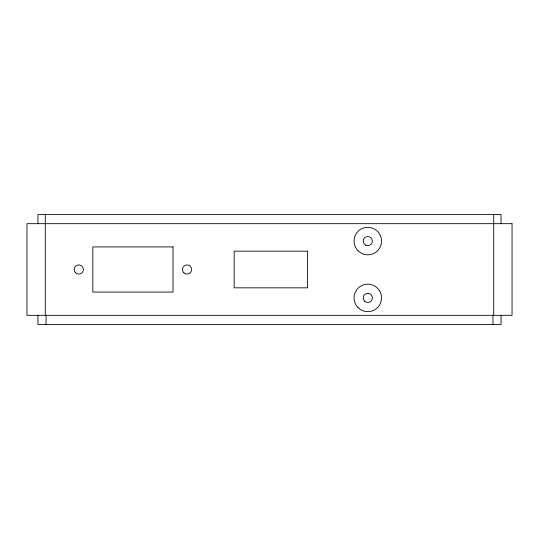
<?xml version="1.0" encoding="UTF-8"?>
<svg xmlns="http://www.w3.org/2000/svg" width="539" height="539" viewBox="0 0 539 539"><rect width="100%" height="100%" fill="white"/><g stroke="black" fill="none" stroke-linecap="round" stroke-linejoin="round"><path stroke-width="0.81" d="M501.054 223.678L501.054 214.509L37.946 214.509L37.946 223.678M501.054 315.322L501.054 324.491L37.946 324.491L37.946 315.322M493.717 214.509L493.717 315.322M492.963 315.322L492.963 324.491M46.037 315.322L46.037 324.491M45.283 214.509L45.283 315.322M512.05 223.678L26.95 223.678L26.95 315.322L512.05 315.322L512.05 223.678M172.992 246.923L92.836 246.923L92.836 292.077L172.992 292.077L172.992 246.923M307.486 251.167L234.169 251.167L234.169 287.833L307.486 287.833L307.486 251.167M358.071 307.634A13.744 13.744 0 0 0 381.073 301.469A13.744 13.744 0 0 0 364.236 284.632A13.744 13.744 0 0 0 358.071 307.634M365.503 245.056A4.581 4.581 0 0 0 372.375 241.088A4.581 4.581 0 0 0 365.503 237.12A4.581 4.581 0 0 0 365.503 245.056M364.553 301.153A4.581 4.581 0 0 0 372.22 299.098A4.581 4.581 0 0 0 366.608 293.486A4.581 4.581 0 0 0 364.553 301.153M358.071 250.81A13.744 13.744 0 0 0 381.073 244.645A13.744 13.744 0 0 0 364.236 227.808A13.744 13.744 0 0 0 358.071 250.81M75.548 272.741A4.581 4.581 0 0 0 83.215 270.686A4.581 4.581 0 0 0 77.603 265.073A4.581 4.581 0 0 0 75.548 272.741M183.799 272.741A4.581 4.581 0 0 0 191.466 270.686A4.581 4.581 0 0 0 185.854 265.073A4.581 4.581 0 0 0 183.799 272.741"/></g></svg>
